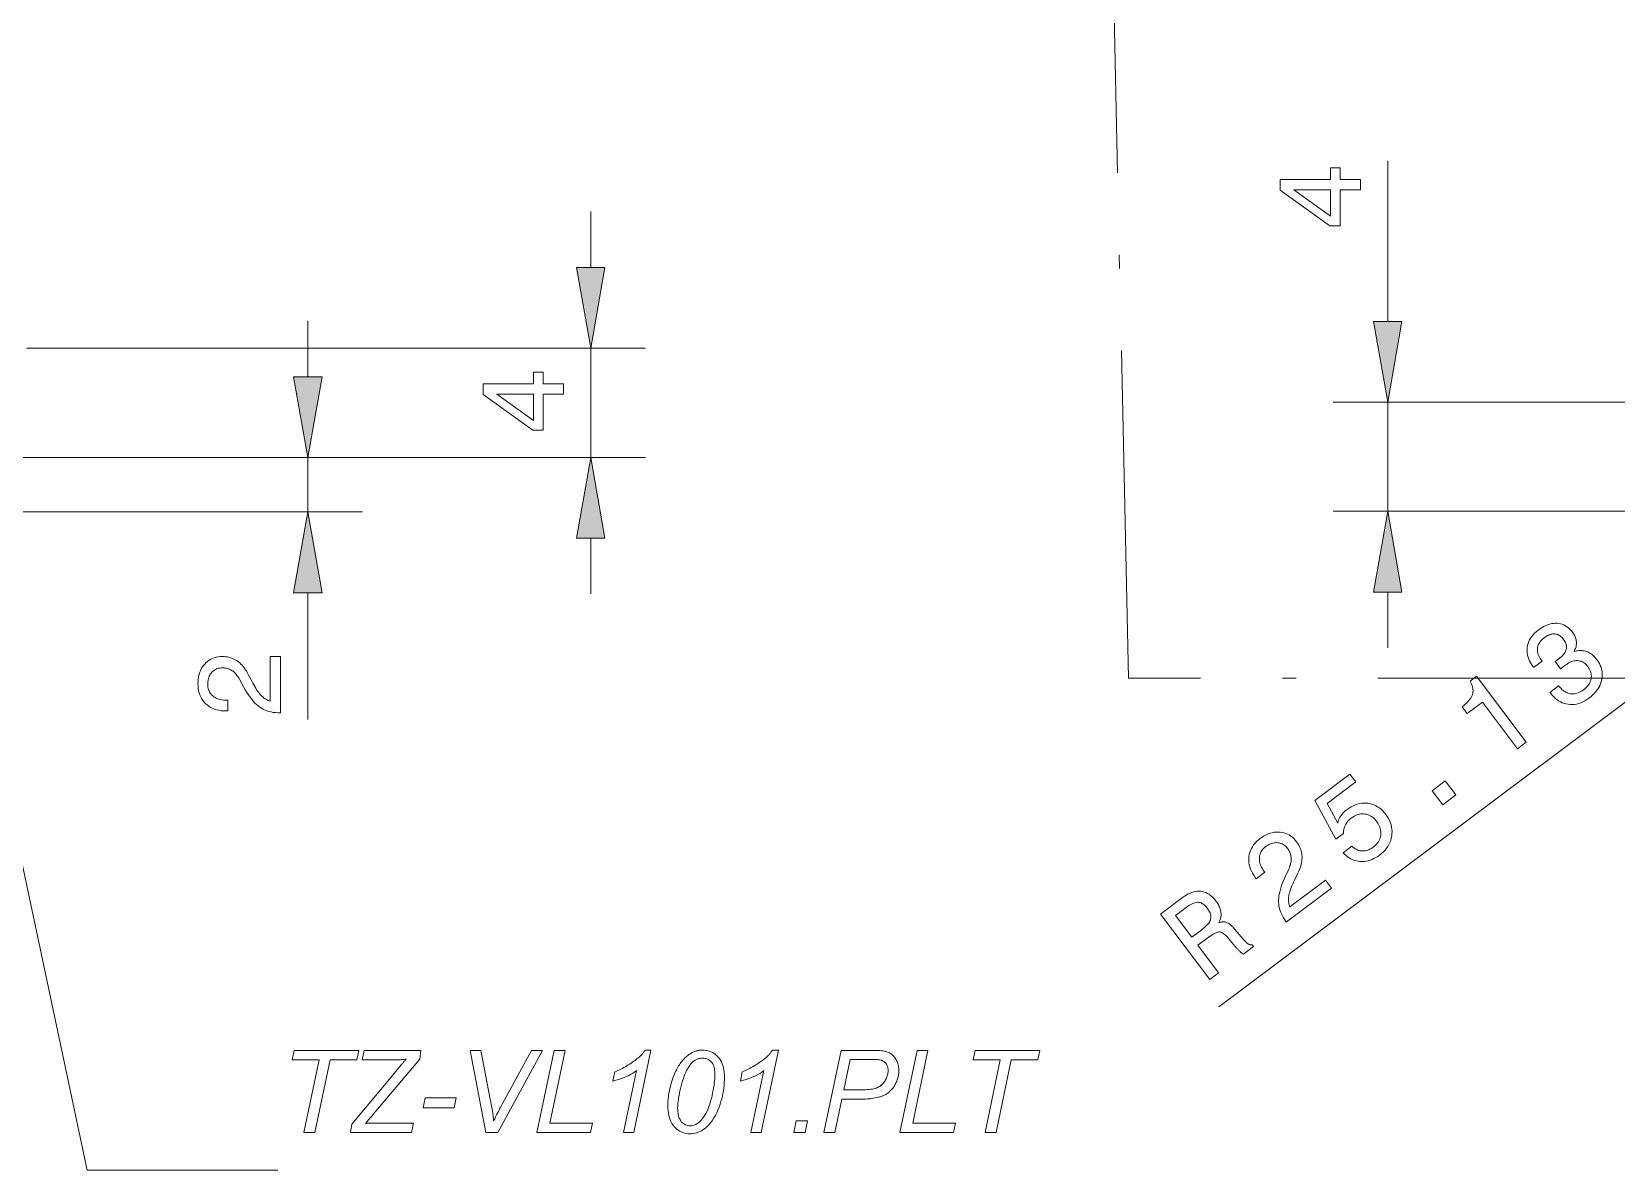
# Model space of a CAD drawing. Extents: x 0 to 297, y 0 to 420.
# Drawn here: x 142.4 to 200.4, y 126.9 to 168.6 of the extents above; entities that cross this region are included whole.
import ezdxf

# ---------------------------------------------------------------- set-up
doc = ezdxf.new("R2010")
doc.units = 0
doc.linetypes.add('DASHDOT', pattern=[18.5, 12, -3, 0.5, -3])

msp = doc.modelspace()

# ---------------------------------------------------------------- linework, layer by layer
at = {"color": 7, "linetype": 'DASHDOT', "lineweight": 13}
for p, q in [((182.555, 144.902), (181.14, 209.577)), ((277.682, 144.902), (182.555, 144.902))]:
    msp.add_line(p, q, dxfattribs=at)
at = {"color": 5, "lineweight": 13, "ltscale": 0.146816}
msp.add_line((192.037, 157.964), (192.037, 163.837), dxfattribs=at)
at = {"color": 5, "lineweight": 13, "ltscale": 0.051139}
for p, q in [((162.871, 159.939), (162.871, 161.985)), ((152.518, 155.939), (152.518, 157.985)), ((162.871, 147.985), (162.871, 150.03)), ((192.037, 146.01), (192.037, 148.055))]:
    msp.add_line(p, q, dxfattribs=at)
at = {"color": 5, "lineweight": 13}
for p, q in [((142.22, 156.985), (164.871, 156.985)), ((216.456, 155.01), (190.037, 155.01)), ((139.307, 152.985), (164.871, 152.985))]:
    msp.add_line(p, q, dxfattribs=at)
at = {"color": 5, "lineweight": 13, "ltscale": 0.1}
for p, q in [((162.871, 152.985), (162.871, 156.985)), ((192.037, 151.01), (192.037, 155.01))]:
    msp.add_line(p, q, dxfattribs=at)
at = {"color": 5, "lineweight": 13, "ltscale": 0.380273}
msp.add_line((139.307, 152.985), (154.518, 152.985), dxfattribs=at)
at = {"color": 5, "lineweight": 13, "ltscale": 0.05}
msp.add_line((152.518, 150.985), (152.518, 152.985), dxfattribs=at)
at = {"color": 5, "lineweight": 13, "ltscale": 0.37903}
msp.add_line((139.357, 150.985), (154.518, 150.985), dxfattribs=at)
at = {"color": 5, "lineweight": 13, "ltscale": 0.348212}
msp.add_line((203.965, 151.01), (190.037, 151.01), dxfattribs=at)
at = {"color": 5, "lineweight": 13, "ltscale": 0.116125}
msp.add_line((152.518, 143.385), (152.518, 148.03), dxfattribs=at)
at = {"color": 7, "lineweight": 13}
msp.add_line((203.577, 146.16), (185.854, 132.869), dxfattribs=at)
at = {"color": 5, "lineweight": 13}
for points in [[(191.037, 162.774), (190.295, 162.774), (190.295, 161.456), (189.915, 161.456), (188.104, 162.77), (188.104, 163.162), (189.949, 163.162), (189.949, 163.59), (190.295, 163.59), (190.295, 163.162), (191.037, 163.162)], [(189.949, 161.819), (189.949, 162.774), (188.606, 162.774)], [(162.35, 159.939), (162.871, 156.985), (163.392, 159.939)], [(191.516, 157.964), (192.037, 155.01), (192.558, 157.964)], [(161.871, 155.293), (161.129, 155.293), (161.129, 153.975), (160.75, 153.975), (158.939, 155.289), (158.939, 155.681), (160.783, 155.681), (160.783, 156.109), (161.129, 156.109), (161.129, 155.681), (161.871, 155.681)], [(151.997, 155.939), (152.518, 152.985), (153.039, 155.939)], [(160.783, 154.338), (160.783, 155.293), (159.44, 155.293)], [(163.392, 150.03), (162.871, 152.985), (162.35, 150.03)], [(153.039, 148.03), (152.518, 150.985), (151.997, 148.03)], [(192.558, 148.055), (192.037, 151.01), (191.516, 148.055)], [(151.518, 143.632), (151.505, 143.632), (151.418, 143.634), (151.333, 143.64), (151.252, 143.65), (151.173, 143.665), (151.097, 143.683), (151.024, 143.706), (150.954, 143.733), (150.887, 143.764), (150.823, 143.799), (150.762, 143.838), (150.703, 143.883), (150.643, 143.934), (150.584, 143.992), (150.525, 144.057), (150.465, 144.128), (150.406, 144.206), (150.347, 144.291), (150.288, 144.382), (150.23, 144.48), (150.171, 144.585), (150.032, 144.84), (150.007, 144.885), (149.981, 144.927), (149.954, 144.967), (149.927, 145.004), (149.9, 145.039), (149.872, 145.071), (149.843, 145.101), (149.813, 145.128), (149.783, 145.153), (149.752, 145.175), (149.721, 145.195), (149.688, 145.213), (149.655, 145.229), (149.62, 145.243), (149.584, 145.254), (149.547, 145.264), (149.509, 145.271), (149.47, 145.276), (149.43, 145.279), (149.389, 145.28), (149.342, 145.279), (149.297, 145.274), (149.254, 145.266), (149.213, 145.254), (149.173, 145.24), (149.136, 145.222), (149.1, 145.2), (149.066, 145.176), (149.034, 145.148), (149.004, 145.117), (148.976, 145.083), (148.951, 145.047), (148.929, 145.009), (148.91, 144.969), (148.894, 144.926), (148.881, 144.881), (148.871, 144.834), (148.863, 144.785), (148.859, 144.733), (148.858, 144.68), (148.859, 144.626), (148.865, 144.575), (148.874, 144.527), (148.887, 144.48), (148.904, 144.436), (148.924, 144.395), (148.948, 144.355), (148.976, 144.318), (149.008, 144.283), (149.043, 144.251), (149.082, 144.221), (149.123, 144.194), (149.167, 144.171), (149.214, 144.15), (149.263, 144.133), (149.316, 144.119), (149.371, 144.108), (149.429, 144.1), (149.49, 144.095), (149.553, 144.094), (149.589, 144.094), (149.589, 143.701), (149.528, 143.701), (149.435, 143.704), (149.346, 143.712), (149.261, 143.726), (149.18, 143.745), (149.103, 143.769), (149.03, 143.799), (148.96, 143.834), (148.895, 143.874), (148.834, 143.92), (148.776, 143.971), (148.724, 144.027), (148.677, 144.087), (148.635, 144.15), (148.599, 144.218), (148.568, 144.289), (148.543, 144.364), (148.524, 144.443), (148.51, 144.526), (148.502, 144.612), (148.499, 144.703), (148.502, 144.79), (148.509, 144.873), (148.521, 144.953), (148.539, 145.03), (148.561, 145.103), (148.588, 145.173), (148.62, 145.239), (148.657, 145.303), (148.699, 145.362), (148.746, 145.419), (148.797, 145.47), (148.851, 145.517), (148.908, 145.558), (148.968, 145.593), (149.031, 145.623), (149.097, 145.648), (149.167, 145.667), (149.239, 145.681), (149.314, 145.689), (149.393, 145.692), (149.454, 145.69), (149.514, 145.685), (149.572, 145.677), (149.629, 145.666), (149.684, 145.652), (149.737, 145.634), (149.789, 145.613), (149.84, 145.589), (149.889, 145.562), (149.936, 145.531), (149.982, 145.498), (150.027, 145.461), (150.07, 145.42), (150.112, 145.376), (150.153, 145.329), (150.193, 145.278), (150.232, 145.224), (150.269, 145.167), (150.305, 145.106), (150.34, 145.042), (150.468, 144.789), (150.505, 144.719), (150.542, 144.653), (150.578, 144.591), (150.613, 144.533), (150.647, 144.48), (150.68, 144.43), (150.713, 144.384), (150.745, 144.343), (150.777, 144.305), (150.808, 144.272), (150.838, 144.241), (150.87, 144.213), (150.902, 144.187), (150.935, 144.163), (150.968, 144.141), (151.003, 144.122), (151.038, 144.104), (151.073, 144.089), (151.11, 144.075), (151.147, 144.064), (151.147, 145.692), (151.518, 145.692)]]:
    msp.add_lwpolyline(points, close=True, dxfattribs=at)
at = {"color": 7, "lineweight": 13}
msp.add_lwpolyline([(138.932, 152.845), (144.448, 126.885), (151.425, 126.885)], dxfattribs=at)
for points in [[(197.973, 144.382), (198.291, 144.621), (198.331, 144.573), (198.371, 144.53), (198.412, 144.491), (198.454, 144.456), (198.497, 144.425), (198.541, 144.398), (198.586, 144.376), (198.631, 144.357), (198.677, 144.343), (198.725, 144.333), (198.772, 144.328), (198.82, 144.327), (198.868, 144.33), (198.916, 144.338), (198.964, 144.35), (199.012, 144.366), (199.06, 144.387), (199.108, 144.412), (199.156, 144.442), (199.204, 144.476), (199.25, 144.512), (199.291, 144.549), (199.328, 144.587), (199.362, 144.626), (199.392, 144.666), (199.417, 144.707), (199.439, 144.749), (199.457, 144.792), (199.471, 144.836), (199.481, 144.881), (199.487, 144.927), (199.489, 144.972), (199.487, 145.017), (199.481, 145.063), (199.471, 145.108), (199.456, 145.152), (199.437, 145.197), (199.415, 145.242), (199.388, 145.286), (199.357, 145.33), (199.326, 145.369), (199.294, 145.403), (199.26, 145.434), (199.225, 145.461), (199.189, 145.484), (199.152, 145.503), (199.113, 145.519), (199.072, 145.53), (199.031, 145.538), (198.988, 145.543), (198.944, 145.543), (198.9, 145.54), (198.855, 145.532), (198.809, 145.521), (198.764, 145.506), (198.717, 145.487), (198.67, 145.464), (198.623, 145.437), (198.575, 145.407), (198.527, 145.372), (198.52, 145.367), (198.513, 145.362), (198.506, 145.357), (198.499, 145.351), (198.493, 145.346), (198.486, 145.34), (198.479, 145.335), (198.471, 145.329), (198.464, 145.323), (198.457, 145.317), (198.45, 145.311), (198.442, 145.305), (198.434, 145.298), (198.425, 145.291), (198.416, 145.283), (198.406, 145.275), (198.396, 145.266), (198.386, 145.258), (198.375, 145.248), (198.363, 145.239), (198.16, 145.51), (198.167, 145.516), (198.175, 145.521), (198.182, 145.526), (198.19, 145.531), (198.197, 145.536), (198.204, 145.541), (198.211, 145.546), (198.218, 145.551), (198.225, 145.556), (198.232, 145.561), (198.239, 145.566), (198.246, 145.571), (198.252, 145.575), (198.259, 145.58), (198.265, 145.585), (198.271, 145.589), (198.278, 145.594), (198.284, 145.598), (198.29, 145.603), (198.295, 145.607), (198.34, 145.642), (198.381, 145.677), (198.418, 145.712), (198.451, 145.747), (198.481, 145.782), (198.506, 145.817), (198.528, 145.852), (198.546, 145.887), (198.561, 145.922), (198.571, 145.958), (198.578, 145.993), (198.581, 146.029), (198.581, 146.064), (198.576, 146.1), (198.568, 146.137), (198.557, 146.173), (198.541, 146.21), (198.522, 146.247), (198.499, 146.285), (198.473, 146.323), (198.445, 146.357), (198.416, 146.389), (198.387, 146.417), (198.356, 146.442), (198.325, 146.463), (198.293, 146.481), (198.259, 146.496), (198.225, 146.508), (198.19, 146.516), (198.154, 146.521), (198.118, 146.522), (198.08, 146.521), (198.043, 146.515), (198.005, 146.507), (197.967, 146.495), (197.928, 146.479), (197.888, 146.461), (197.849, 146.439), (197.809, 146.413), (197.768, 146.384), (197.724, 146.349), (197.684, 146.313), (197.649, 146.277), (197.618, 146.239), (197.59, 146.2), (197.567, 146.161), (197.549, 146.12), (197.534, 146.079), (197.523, 146.036), (197.517, 145.993), (197.515, 145.949), (197.517, 145.904), (197.523, 145.859), (197.533, 145.813), (197.548, 145.766), (197.567, 145.719), (197.59, 145.671), (197.617, 145.622), (197.648, 145.573), (197.684, 145.523), (197.377, 145.293), (197.359, 145.316), (197.31, 145.387), (197.266, 145.458), (197.229, 145.529), (197.198, 145.6), (197.173, 145.671), (197.155, 145.743), (197.142, 145.815), (197.136, 145.887), (197.137, 145.959), (197.143, 146.031), (197.156, 146.103), (197.174, 146.173), (197.199, 146.24), (197.229, 146.305), (197.266, 146.369), (197.309, 146.43), (197.357, 146.489), (197.412, 146.547), (197.472, 146.602), (197.539, 146.655), (197.612, 146.707), (197.684, 146.753), (197.756, 146.794), (197.827, 146.828), (197.897, 146.857), (197.966, 146.88), (198.035, 146.897), (198.103, 146.908), (198.17, 146.913), (198.236, 146.912), (198.301, 146.905), (198.364, 146.893), (198.425, 146.875), (198.484, 146.851), (198.541, 146.822), (198.596, 146.786), (198.649, 146.745), (198.7, 146.699), (198.749, 146.646), (198.795, 146.588), (198.82, 146.553), (198.843, 146.518), (198.863, 146.483), (198.881, 146.448), (198.897, 146.413), (198.911, 146.377), (198.922, 146.342), (198.931, 146.306), (198.937, 146.27), (198.941, 146.234), (198.943, 146.198), (198.943, 146.162), (198.94, 146.126), (198.935, 146.09), (198.928, 146.054), (198.918, 146.018), (198.906, 145.983), (198.891, 145.947), (198.874, 145.912), (198.855, 145.876), (198.904, 145.89), (198.952, 145.9), (199, 145.908), (199.047, 145.912), (199.093, 145.914), (199.139, 145.912), (199.184, 145.908), (199.228, 145.9), (199.272, 145.89), (199.315, 145.876), (199.357, 145.86), (199.398, 145.84), (199.438, 145.818), (199.477, 145.793), (199.516, 145.765), (199.553, 145.734), (199.589, 145.701), (199.625, 145.664), (199.659, 145.624), (199.692, 145.582), (199.741, 145.512), (199.782, 145.442), (199.817, 145.371), (199.846, 145.299), (199.867, 145.226), (199.882, 145.153), (199.889, 145.078), (199.89, 145.003), (199.885, 144.927), (199.872, 144.85), (199.853, 144.774), (199.828, 144.699), (199.797, 144.627), (199.759, 144.556), (199.715, 144.487), (199.665, 144.42), (199.608, 144.355), (199.546, 144.291), (199.477, 144.23), (199.402, 144.17), (199.327, 144.118), (199.253, 144.072), (199.178, 144.033), (199.103, 144.001), (199.027, 143.975), (198.952, 143.955), (198.876, 143.943), (198.8, 143.936), (198.723, 143.937), (198.646, 143.944), (198.571, 143.958), (198.497, 143.977), (198.426, 144.003), (198.357, 144.035), (198.29, 144.074), (198.226, 144.118), (198.164, 144.169), (198.104, 144.226), (198.046, 144.289), (197.99, 144.359)], [(196.788, 142.318), (195.508, 144.025), (194.948, 143.605), (194.764, 143.85), (194.823, 143.897), (194.877, 143.944), (194.926, 143.99), (194.97, 144.037), (195.01, 144.083), (195.045, 144.128), (195.075, 144.174), (195.101, 144.219), (195.122, 144.263), (195.138, 144.308), (195.149, 144.352), (195.156, 144.398), (195.159, 144.444), (195.158, 144.492), (195.152, 144.54), (195.141, 144.589), (195.126, 144.638), (195.107, 144.689), (195.084, 144.741), (195.056, 144.793), (195.29, 144.969), (197.101, 142.554)], [(190.407, 138.511), (190.727, 138.751), (190.761, 138.72), (190.796, 138.691), (190.832, 138.666), (190.868, 138.644), (190.906, 138.624), (190.944, 138.608), (190.982, 138.596), (191.022, 138.586), (191.062, 138.579), (191.103, 138.576), (191.144, 138.575), (191.185, 138.578), (191.226, 138.584), (191.266, 138.593), (191.307, 138.605), (191.347, 138.62), (191.387, 138.639), (191.427, 138.661), (191.467, 138.686), (191.506, 138.714), (191.553, 138.751), (191.595, 138.789), (191.633, 138.829), (191.667, 138.87), (191.696, 138.913), (191.722, 138.958), (191.744, 139.004), (191.761, 139.052), (191.775, 139.101), (191.784, 139.151), (191.789, 139.202), (191.79, 139.253), (191.787, 139.304), (191.779, 139.354), (191.767, 139.404), (191.75, 139.453), (191.73, 139.502), (191.705, 139.551), (191.675, 139.599), (191.641, 139.648), (191.604, 139.694), (191.565, 139.737), (191.525, 139.776), (191.483, 139.81), (191.44, 139.84), (191.396, 139.866), (191.35, 139.888), (191.303, 139.906), (191.254, 139.919), (191.204, 139.928), (191.153, 139.933), (191.103, 139.934), (191.053, 139.93), (191.003, 139.922), (190.953, 139.91), (190.903, 139.893), (190.853, 139.872), (190.804, 139.846), (190.755, 139.816), (190.706, 139.781), (190.678, 139.76), (190.652, 139.738), (190.628, 139.715), (190.604, 139.691), (190.582, 139.667), (190.562, 139.642), (190.542, 139.616), (190.524, 139.589), (190.507, 139.562), (190.492, 139.534), (190.478, 139.505), (190.465, 139.476), (190.454, 139.446), (190.444, 139.415), (190.436, 139.384), (190.429, 139.352), (190.423, 139.319), (190.419, 139.286), (190.416, 139.252), (190.414, 139.218), (190.139, 139.011), (189.375, 140.425), (190.657, 141.386), (190.869, 141.103), (189.818, 140.315), (190.207, 139.597), (190.213, 139.625), (190.22, 139.652), (190.229, 139.68), (190.239, 139.707), (190.25, 139.734), (190.262, 139.76), (190.276, 139.787), (190.29, 139.813), (190.306, 139.839), (190.323, 139.865), (190.341, 139.89), (190.36, 139.915), (190.38, 139.939), (190.401, 139.963), (190.423, 139.986), (190.446, 140.009), (190.471, 140.031), (190.496, 140.053), (190.522, 140.075), (190.549, 140.096), (190.623, 140.148), (190.697, 140.194), (190.772, 140.233), (190.848, 140.265), (190.923, 140.291), (190.999, 140.31), (191.076, 140.323), (191.153, 140.329), (191.23, 140.329), (191.308, 140.322), (191.385, 140.309), (191.459, 140.29), (191.531, 140.265), (191.6, 140.233), (191.667, 140.196), (191.731, 140.152), (191.793, 140.102), (191.853, 140.046), (191.91, 139.984), (191.964, 139.916), (192.018, 139.84), (192.064, 139.764), (192.103, 139.686), (192.136, 139.608), (192.161, 139.529), (192.18, 139.45), (192.191, 139.37), (192.196, 139.289), (192.194, 139.207), (192.185, 139.125), (192.169, 139.043), (192.147, 138.965), (192.118, 138.888), (192.083, 138.814), (192.042, 138.743), (191.994, 138.674), (191.94, 138.608), (191.879, 138.544), (191.812, 138.483), (191.739, 138.424), (191.671, 138.376), (191.602, 138.334), (191.533, 138.297), (191.463, 138.265), (191.393, 138.24), (191.322, 138.219), (191.251, 138.205), (191.179, 138.196), (191.106, 138.192), (191.033, 138.194), (190.961, 138.201), (190.891, 138.214), (190.823, 138.232), (190.757, 138.256), (190.693, 138.285), (190.631, 138.319), (190.572, 138.359), (190.515, 138.404), (190.46, 138.455)], [(194.052, 140.267), (193.666, 140.781), (194.144, 141.139), (194.529, 140.625)], [(188.331, 135.976), (188.323, 135.987), (188.272, 136.058), (188.227, 136.129), (188.186, 136.201), (188.15, 136.272), (188.12, 136.344), (188.094, 136.416), (188.074, 136.488), (188.058, 136.56), (188.048, 136.633), (188.043, 136.705), (188.043, 136.78), (188.048, 136.858), (188.059, 136.94), (188.075, 137.027), (188.096, 137.117), (188.123, 137.211), (188.156, 137.309), (188.193, 137.41), (188.236, 137.516), (188.285, 137.626), (188.406, 137.89), (188.426, 137.937), (188.445, 137.983), (188.46, 138.028), (188.474, 138.072), (188.485, 138.115), (188.494, 138.157), (188.501, 138.198), (188.505, 138.238), (188.507, 138.277), (188.506, 138.315), (188.503, 138.352), (188.498, 138.389), (188.49, 138.425), (188.481, 138.461), (188.468, 138.497), (188.454, 138.532), (188.437, 138.567), (188.418, 138.602), (188.396, 138.636), (188.372, 138.669), (188.343, 138.706), (188.312, 138.738), (188.28, 138.768), (188.246, 138.794), (188.21, 138.817), (188.174, 138.836), (188.135, 138.852), (188.095, 138.864), (188.054, 138.873), (188.011, 138.879), (187.967, 138.881), (187.923, 138.879), (187.88, 138.874), (187.836, 138.865), (187.792, 138.852), (187.748, 138.836), (187.704, 138.816), (187.661, 138.792), (187.617, 138.765), (187.573, 138.734), (187.531, 138.7), (187.494, 138.665), (187.461, 138.629), (187.431, 138.59), (187.406, 138.551), (187.385, 138.509), (187.368, 138.466), (187.355, 138.422), (187.346, 138.376), (187.341, 138.328), (187.34, 138.279), (187.344, 138.23), (187.351, 138.181), (187.363, 138.131), (187.379, 138.081), (187.399, 138.031), (187.423, 137.98), (187.452, 137.929), (187.484, 137.877), (187.521, 137.825), (187.543, 137.797), (187.229, 137.562), (187.192, 137.61), (187.139, 137.686), (187.092, 137.762), (187.052, 137.839), (187.018, 137.915), (186.991, 137.991), (186.971, 138.067), (186.958, 138.144), (186.951, 138.22), (186.951, 138.297), (186.957, 138.374), (186.971, 138.449), (186.99, 138.523), (187.016, 138.594), (187.048, 138.664), (187.087, 138.731), (187.132, 138.796), (187.184, 138.859), (187.241, 138.919), (187.306, 138.978), (187.376, 139.034), (187.447, 139.084), (187.519, 139.129), (187.59, 139.167), (187.662, 139.199), (187.734, 139.225), (187.806, 139.245), (187.878, 139.26), (187.951, 139.268), (188.024, 139.27), (188.097, 139.266), (188.169, 139.257), (188.239, 139.241), (188.306, 139.22), (188.37, 139.194), (188.432, 139.161), (188.491, 139.123), (188.548, 139.079), (188.603, 139.029), (188.654, 138.974), (188.704, 138.912), (188.739, 138.862), (188.771, 138.812), (188.8, 138.76), (188.825, 138.708), (188.846, 138.656), (188.864, 138.602), (188.879, 138.548), (188.89, 138.494), (188.897, 138.438), (188.901, 138.382), (188.902, 138.325), (188.899, 138.267), (188.893, 138.208), (188.883, 138.148), (188.87, 138.087), (188.853, 138.024), (188.833, 137.961), (188.81, 137.897), (188.783, 137.832), (188.752, 137.766), (188.627, 137.511), (188.593, 137.439), (188.562, 137.37), (188.534, 137.305), (188.509, 137.242), (188.486, 137.182), (188.467, 137.125), (188.45, 137.072), (188.436, 137.021), (188.425, 136.973), (188.416, 136.929), (188.411, 136.886), (188.407, 136.844), (188.405, 136.803), (188.406, 136.762), (188.409, 136.722), (188.413, 136.683), (188.42, 136.644), (188.429, 136.606), (188.441, 136.569), (188.454, 136.533), (189.756, 137.509), (189.979, 137.212)], [(185.524, 133.871), (183.726, 136.268), (184.527, 136.869), (184.598, 136.919), (184.668, 136.963), (184.737, 137.001), (184.805, 137.033), (184.872, 137.059), (184.939, 137.079), (185.005, 137.093), (185.07, 137.101), (185.134, 137.103), (185.198, 137.099), (185.261, 137.089), (185.322, 137.073), (185.382, 137.051), (185.441, 137.023), (185.498, 136.989), (185.554, 136.949), (185.609, 136.903), (185.662, 136.851), (185.714, 136.794), (185.765, 136.73), (185.793, 136.69), (185.819, 136.651), (185.842, 136.611), (185.863, 136.572), (185.882, 136.533), (185.897, 136.493), (185.911, 136.454), (185.921, 136.414), (185.93, 136.375), (185.935, 136.336), (185.939, 136.296), (185.939, 136.257), (185.937, 136.218), (185.933, 136.179), (185.926, 136.141), (185.917, 136.102), (185.905, 136.064), (185.891, 136.025), (185.874, 135.987), (185.855, 135.949), (185.887, 135.959), (185.918, 135.968), (185.949, 135.974), (185.979, 135.979), (186.008, 135.981), (186.036, 135.981), (186.063, 135.979), (186.09, 135.976), (186.116, 135.97), (186.141, 135.961), (186.166, 135.951), (186.193, 135.937), (186.22, 135.919), (186.249, 135.899), (186.279, 135.874), (186.31, 135.847), (186.343, 135.817), (186.376, 135.783), (186.411, 135.745), (186.447, 135.705), (186.764, 135.334), (186.785, 135.311), (186.804, 135.289), (186.823, 135.269), (186.841, 135.251), (186.859, 135.234), (186.875, 135.218), (186.891, 135.204), (186.907, 135.192), (186.921, 135.182), (186.935, 135.173), (186.949, 135.165), (186.963, 135.158), (186.977, 135.152), (186.991, 135.147), (187.005, 135.143), (187.019, 135.141), (187.033, 135.139), (187.048, 135.138), (187.062, 135.138), (187.077, 135.139), (187.126, 135.073), (186.763, 134.801), (186.753, 134.806), (186.741, 134.811), (186.73, 134.818), (186.718, 134.825), (186.705, 134.833), (186.693, 134.843), (186.679, 134.853), (186.666, 134.864), (186.652, 134.876), (186.637, 134.888), (186.622, 134.902), (186.607, 134.917), (186.59, 134.933), (186.573, 134.951), (186.555, 134.969), (186.537, 134.989), (186.518, 135.01), (186.498, 135.032), (186.478, 135.055), (186.457, 135.08), (186.207, 135.377), (186.17, 135.42), (186.134, 135.459), (186.098, 135.493), (186.064, 135.522), (186.031, 135.548), (185.999, 135.569), (185.968, 135.586), (185.939, 135.599), (185.91, 135.607), (185.882, 135.611), (185.853, 135.61), (185.82, 135.604), (185.783, 135.593), (185.742, 135.576), (185.697, 135.555), (185.648, 135.528), (185.596, 135.497), (185.539, 135.46), (185.479, 135.418), (185.414, 135.37), (185.085, 135.124), (185.844, 134.112)], [(184.658, 136.508), (184.267, 136.215), (184.865, 135.417), (185.234, 135.694), (185.288, 135.736), (185.338, 135.777), (185.382, 135.818), (185.421, 135.858), (185.456, 135.897), (185.486, 135.935), (185.511, 135.973), (185.532, 136.01), (185.547, 136.046), (185.558, 136.082), (185.564, 136.117), (185.566, 136.154), (185.565, 136.191), (185.559, 136.229), (185.549, 136.268), (185.535, 136.307), (185.517, 136.348), (185.494, 136.389), (185.468, 136.431), (185.438, 136.474), (185.406, 136.514), (185.373, 136.551), (185.34, 136.583), (185.307, 136.611), (185.274, 136.636), (185.24, 136.656), (185.205, 136.672), (185.171, 136.684), (185.135, 136.692), (185.1, 136.696), (185.063, 136.696), (185.025, 136.692), (184.985, 136.683), (184.943, 136.671), (184.9, 136.654), (184.855, 136.633), (184.808, 136.608), (184.76, 136.579), (184.71, 136.546)], [(152.377, 128.273), (152.931, 130.932), (151.947, 130.932), (152.019, 131.273), (154.38, 131.273), (154.308, 130.932), (153.332, 130.932), (152.778, 128.273)], [(154.087, 128.273), (154.126, 128.574), (155.628, 130.369), (155.939, 130.745), (155.958, 130.768), (155.977, 130.791), (155.995, 130.813), (156.014, 130.834), (156.032, 130.855), (156.05, 130.876), (156.068, 130.897), (156.086, 130.917), (156.104, 130.937), (156.122, 130.956), (156.085, 130.952), (156.05, 130.948), (156.018, 130.945), (155.988, 130.942), (155.96, 130.939), (155.934, 130.937), (155.911, 130.936), (155.89, 130.935), (155.872, 130.934), (155.855, 130.934), (155.757, 130.936), (155.639, 130.934), (155.522, 130.932), (154.513, 130.932), (154.585, 131.273), (156.654, 131.273), (156.619, 130.96), (155.008, 129.047), (154.951, 128.979), (154.898, 128.916), (154.85, 128.858), (154.806, 128.806), (154.766, 128.759), (154.73, 128.717), (154.699, 128.681), (154.672, 128.649), (154.65, 128.624), (154.632, 128.603), (154.649, 128.605), (154.665, 128.607), (154.68, 128.609), (154.694, 128.611), (154.706, 128.612), (154.717, 128.613), (154.727, 128.614), (154.735, 128.615), (154.742, 128.615), (154.748, 128.615), (156.383, 128.615), (156.312, 128.273)], [(159.038, 128.273), (158.461, 131.273), (158.847, 131.273), (159.195, 129.485), (159.214, 129.389), (159.231, 129.298), (159.247, 129.21), (159.261, 129.125), (159.274, 129.045), (159.286, 128.968), (159.297, 128.895), (159.306, 128.826), (159.314, 128.761), (159.32, 128.699), (159.357, 128.774), (159.393, 128.847), (159.427, 128.916), (159.46, 128.981), (159.491, 129.044), (159.522, 129.103), (159.551, 129.159), (159.578, 129.212), (159.604, 129.262), (159.629, 129.309), (160.699, 131.273), (161.113, 131.273), (159.467, 128.273)], [(160.904, 128.273), (161.53, 131.273), (161.931, 131.273), (161.377, 128.613), (162.934, 128.613), (162.862, 128.273)], [(164.076, 128.273), (164.551, 130.539), (164.487, 130.491), (164.418, 130.446), (164.344, 130.403), (164.265, 130.361), (164.181, 130.321), (164.092, 130.284), (163.999, 130.248), (163.9, 130.214), (163.796, 130.182), (163.687, 130.152), (163.757, 130.488), (163.812, 130.51), (163.867, 130.535), (163.922, 130.56), (163.976, 130.587), (164.031, 130.615), (164.086, 130.645), (164.14, 130.675), (164.194, 130.708), (164.248, 130.741), (164.302, 130.776), (164.354, 130.811), (164.404, 130.846), (164.451, 130.879), (164.496, 130.911), (164.538, 130.943), (164.577, 130.974), (164.613, 131.003), (164.647, 131.032), (164.678, 131.06), (164.706, 131.087), (164.722, 131.104), (164.739, 131.121), (164.754, 131.139), (164.77, 131.158), (164.786, 131.178), (164.801, 131.198), (164.817, 131.219), (164.832, 131.24), (164.847, 131.263), (164.862, 131.286), (165.076, 131.286), (164.448, 128.273)], [(165.695, 129.258), (165.696, 129.334), (165.699, 129.41), (165.705, 129.487), (165.713, 129.564), (165.723, 129.641), (165.735, 129.719), (165.75, 129.797), (165.767, 129.875), (165.786, 129.953), (165.808, 130.031), (165.831, 130.108), (165.855, 130.182), (165.879, 130.253), (165.903, 130.32), (165.928, 130.385), (165.954, 130.446), (165.98, 130.504), (166.006, 130.559), (166.033, 130.611), (166.061, 130.66), (166.089, 130.706), (166.117, 130.75), (166.145, 130.792), (166.174, 130.831), (166.203, 130.869), (166.231, 130.905), (166.261, 130.939), (166.29, 130.971), (166.32, 131), (166.349, 131.028), (166.379, 131.054), (166.409, 131.078), (166.439, 131.101), (166.468, 131.123), (166.497, 131.143), (166.527, 131.162), (166.556, 131.179), (166.585, 131.195), (166.614, 131.21), (166.643, 131.223), (166.672, 131.235), (166.702, 131.246), (166.732, 131.255), (166.763, 131.263), (166.795, 131.27), (166.828, 131.276), (166.861, 131.28), (166.894, 131.283), (166.928, 131.285), (166.963, 131.286), (167.031, 131.283), (167.096, 131.275), (167.159, 131.263), (167.22, 131.245), (167.279, 131.222), (167.335, 131.194), (167.389, 131.16), (167.441, 131.122), (167.49, 131.079), (167.537, 131.03), (167.581, 130.976), (167.62, 130.919), (167.655, 130.856), (167.685, 130.789), (167.71, 130.717), (167.731, 130.641), (167.747, 130.56), (167.758, 130.475), (167.765, 130.385), (167.767, 130.291), (167.766, 130.192), (167.761, 130.093), (167.753, 129.994), (167.742, 129.895), (167.728, 129.796), (167.71, 129.698), (167.689, 129.6), (167.665, 129.502), (167.638, 129.404), (167.608, 129.307), (167.569, 129.194), (167.527, 129.088), (167.482, 128.987), (167.434, 128.891), (167.383, 128.802), (167.329, 128.718), (167.272, 128.64), (167.212, 128.568), (167.15, 128.502), (167.084, 128.441), (167.032, 128.4), (166.978, 128.362), (166.923, 128.33), (166.866, 128.301), (166.808, 128.277), (166.749, 128.257), (166.688, 128.242), (166.626, 128.231), (166.562, 128.224), (166.497, 128.222), (166.43, 128.225), (166.366, 128.233), (166.304, 128.246), (166.243, 128.265), (166.185, 128.289), (166.129, 128.318), (166.076, 128.352), (166.024, 128.392), (165.974, 128.437), (165.927, 128.487), (165.883, 128.543), (165.843, 128.603), (165.808, 128.668), (165.778, 128.738), (165.753, 128.812), (165.732, 128.892), (165.715, 128.976), (165.704, 129.065), (165.697, 129.159)], [(168.737, 128.273), (169.212, 130.539), (169.148, 130.491), (169.079, 130.446), (169.006, 130.403), (168.927, 130.361), (168.843, 130.321), (168.754, 130.284), (168.66, 130.248), (168.561, 130.214), (168.457, 130.182), (168.349, 130.152), (168.418, 130.488), (168.473, 130.51), (168.528, 130.535), (168.583, 130.56), (168.638, 130.587), (168.693, 130.615), (168.747, 130.645), (168.801, 130.675), (168.856, 130.708), (168.91, 130.741), (168.964, 130.776), (169.016, 130.811), (169.066, 130.846), (169.113, 130.879), (169.157, 130.911), (169.199, 130.943), (169.238, 130.974), (169.275, 131.003), (169.308, 131.032), (169.339, 131.06), (169.368, 131.087), (169.384, 131.104), (169.4, 131.121), (169.416, 131.139), (169.432, 131.158), (169.448, 131.178), (169.463, 131.198), (169.478, 131.219), (169.493, 131.24), (169.508, 131.263), (169.523, 131.286), (169.738, 131.286), (169.11, 128.273)], [(171.404, 128.273), (172.032, 131.273), (173.285, 131.273), (173.348, 131.273), (173.408, 131.27), (173.465, 131.267), (173.519, 131.261), (173.569, 131.255), (173.616, 131.247), (173.66, 131.237), (173.701, 131.226), (173.738, 131.213), (173.773, 131.199), (173.805, 131.183), (173.835, 131.165), (173.865, 131.144), (173.894, 131.122), (173.921, 131.097), (173.948, 131.071), (173.973, 131.042), (173.997, 131.011), (174.02, 130.978), (174.042, 130.943), (174.062, 130.906), (174.08, 130.869), (174.096, 130.83), (174.11, 130.791), (174.122, 130.751), (174.131, 130.71), (174.139, 130.668), (174.144, 130.625), (174.147, 130.581), (174.148, 130.537), (174.147, 130.499), (174.145, 130.462), (174.141, 130.424), (174.136, 130.387), (174.129, 130.349), (174.121, 130.311), (174.111, 130.273), (174.1, 130.235), (174.087, 130.197), (174.072, 130.158), (174.057, 130.12), (174.041, 130.084), (174.023, 130.049), (174.005, 130.015), (173.987, 129.983), (173.967, 129.952), (173.947, 129.922), (173.926, 129.894), (173.904, 129.867), (173.881, 129.841), (173.858, 129.817), (173.835, 129.793), (173.811, 129.772), (173.788, 129.751), (173.765, 129.731), (173.741, 129.713), (173.718, 129.696), (173.694, 129.681), (173.67, 129.666), (173.647, 129.653), (173.623, 129.64), (173.599, 129.629), (173.574, 129.618), (173.549, 129.607), (173.524, 129.597), (173.498, 129.588), (173.473, 129.58), (173.446, 129.572), (173.42, 129.565), (173.393, 129.559), (173.335, 129.546), (173.277, 129.534), (173.219, 129.524), (173.161, 129.515), (173.103, 129.508), (173.045, 129.502), (172.986, 129.497), (172.927, 129.494), (172.869, 129.492), (172.81, 129.491), (172.059, 129.491), (171.805, 128.273)], [(174.187, 128.273), (174.813, 131.273), (175.214, 131.273), (174.66, 128.613), (176.217, 128.613), (176.145, 128.273)], [(177.302, 128.273), (177.856, 130.932), (176.872, 130.932), (176.943, 131.273), (179.305, 131.273), (179.233, 130.932), (178.257, 130.932), (177.703, 128.273)], [(166.053, 129.164), (166.054, 129.11), (166.056, 129.058), (166.061, 129.009), (166.067, 128.962), (166.076, 128.918), (166.086, 128.876), (166.098, 128.836), (166.112, 128.799), (166.127, 128.764), (166.145, 128.732), (166.171, 128.691), (166.199, 128.654), (166.23, 128.622), (166.264, 128.594), (166.3, 128.571), (166.338, 128.551), (166.379, 128.536), (166.422, 128.526), (166.467, 128.519), (166.515, 128.517), (166.558, 128.519), (166.6, 128.525), (166.641, 128.534), (166.681, 128.548), (166.72, 128.566), (166.759, 128.587), (166.797, 128.612), (166.834, 128.641), (166.87, 128.674), (166.906, 128.711), (166.955, 128.769), (167.002, 128.831), (167.047, 128.899), (167.089, 128.971), (167.128, 129.049), (167.165, 129.132), (167.2, 129.22), (167.231, 129.313), (167.261, 129.411), (167.288, 129.515), (167.312, 129.618), (167.334, 129.718), (167.353, 129.815), (167.369, 129.907), (167.384, 129.995), (167.395, 130.08), (167.404, 130.16), (167.41, 130.237), (167.414, 130.31), (167.416, 130.379), (167.414, 130.442), (167.411, 130.501), (167.404, 130.557), (167.396, 130.609), (167.385, 130.657), (167.371, 130.702), (167.355, 130.744), (167.336, 130.781), (167.315, 130.815), (167.292, 130.846), (167.266, 130.873), (167.239, 130.897), (167.21, 130.919), (167.18, 130.937), (167.148, 130.953), (167.115, 130.966), (167.08, 130.976), (167.043, 130.983), (167.005, 130.988), (166.965, 130.989), (166.936, 130.988), (166.907, 130.986), (166.879, 130.982), (166.851, 130.977), (166.823, 130.97), (166.796, 130.962), (166.769, 130.952), (166.742, 130.941), (166.716, 130.928), (166.69, 130.913), (166.665, 130.897), (166.639, 130.879), (166.614, 130.858), (166.59, 130.835), (166.565, 130.81), (166.541, 130.783), (166.517, 130.754), (166.493, 130.723), (166.469, 130.689), (166.446, 130.653), (166.413, 130.599), (166.381, 130.539), (166.35, 130.474), (166.32, 130.404), (166.291, 130.329), (166.262, 130.249), (166.235, 130.163), (166.208, 130.073), (166.182, 129.977), (166.157, 129.876), (166.137, 129.789), (166.119, 129.706), (166.104, 129.626), (166.09, 129.55), (166.079, 129.477), (166.069, 129.407), (166.062, 129.341), (166.057, 129.279), (166.054, 129.219)], [(172.13, 129.831), (172.791, 129.831), (172.866, 129.832), (172.937, 129.834), (173.004, 129.838), (173.066, 129.844), (173.125, 129.851), (173.179, 129.861), (173.23, 129.871), (173.276, 129.884), (173.318, 129.898), (173.356, 129.914), (173.391, 129.931), (173.425, 129.95), (173.458, 129.971), (173.489, 129.994), (173.518, 130.018), (173.546, 130.044), (173.573, 130.072), (173.598, 130.102), (173.622, 130.133), (173.645, 130.166), (173.665, 130.201), (173.684, 130.235), (173.7, 130.27), (173.714, 130.305), (173.726, 130.341), (173.736, 130.378), (173.743, 130.414), (173.749, 130.451), (173.752, 130.489), (173.753, 130.526), (173.753, 130.555), (173.751, 130.583), (173.748, 130.61), (173.744, 130.636), (173.739, 130.66), (173.733, 130.684), (173.725, 130.706), (173.716, 130.728), (173.707, 130.748), (173.696, 130.767), (173.684, 130.785), (173.671, 130.802), (173.657, 130.818), (173.643, 130.834), (173.627, 130.848), (173.61, 130.861), (173.593, 130.873), (173.574, 130.884), (173.555, 130.895), (173.534, 130.904), (173.511, 130.912), (173.485, 130.92), (173.454, 130.926), (173.42, 130.932), (173.382, 130.937), (173.34, 130.941), (173.294, 130.944), (173.244, 130.946), (173.191, 130.948), (173.133, 130.948), (172.364, 130.948)], [(156.74, 129.174), (156.817, 129.544), (157.947, 129.544), (157.871, 129.174)], [(170.301, 128.273), (170.389, 128.693), (170.808, 128.693), (170.718, 128.273)]]:
    msp.add_lwpolyline(points, close=True, dxfattribs=at)
at = {"color": 5, "lineweight": 13}
for points in [[(162.35, 159.939), (162.871, 156.985), (162.35, 159.939), (163.392, 159.939)], [(191.516, 157.964), (192.037, 155.01), (191.516, 157.964), (192.558, 157.964)], [(151.997, 155.939), (152.518, 152.985), (151.997, 155.939), (153.039, 155.939)], [(163.392, 150.03), (162.871, 152.985), (163.392, 150.03), (162.35, 150.03)], [(153.039, 148.03), (152.518, 150.985), (153.039, 148.03), (151.997, 148.03)], [(192.558, 148.055), (192.037, 151.01), (192.558, 148.055), (191.516, 148.055)]]:
    msp.add_solid(points, dxfattribs=at)

doc.saveas('drawing.dxf')
